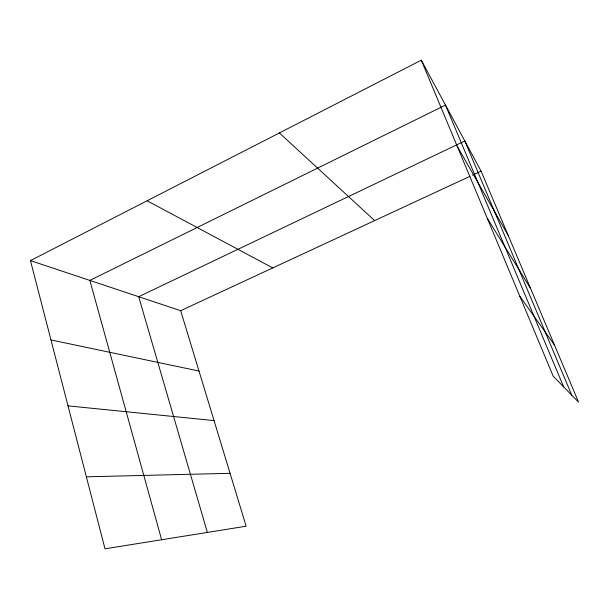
<?xml version="1.0" encoding="UTF-8"?>
<svg xmlns="http://www.w3.org/2000/svg" width="609" height="609" viewBox="0 0 609 609"><rect width="100%" height="100%" fill="white"/><g stroke="black" fill="none" stroke-linecap="round" stroke-linejoin="round"><path stroke-width="0.91" d="M30.45 260.599L180.667 310.697L246.15 526.214L104.999 548.816L30.45 260.599L421.291 60.184L481.08 171.159L578.55 402.107L553.2 376.202L421.291 60.184M180.667 310.697L469.92 176.344M472.493 175.148L481.08 171.159M86.379 476.817L230.08 473.315M68.025 405.868L214.056 420.591M50.973 339.944L199.006 371.048M147.119 200.772L272.763 267.922M279.386 132.952L374.642 220.603M519.873 296.347L554.479 345.082M487.276 218.258L530.584 288.453M457.207 146.229L508.211 235.455M571.813 395.226L464.827 140.991L138.685 296.697L207.364 532.426M563.645 386.882L445.484 105.091L89.858 280.406L161.613 539.749"/></g></svg>
